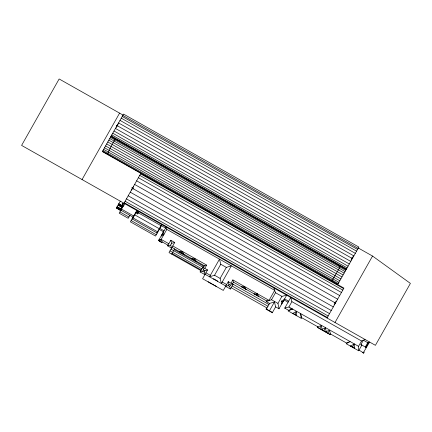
<?xml version="1.0" encoding="UTF-8"?>
<svg xmlns="http://www.w3.org/2000/svg" width="432" height="432" viewBox="0 0 432 432"><rect width="100%" height="100%" fill="white"/><g stroke="black" fill="none" stroke-linecap="round" stroke-linejoin="round"><path stroke-width="0.65" d="M362.891 352.28L363.182 352.971L363.706 353.036L364.117 352.712L364.014 351.972M122.796 205.394L122.364 205.033L122.321 204.023L123.8 203.564L122.612 203.504L122.175 203.936L122.224 205.124L122.699 205.508L122.456 204.098M82.053 179.561L119.594 113.125M116.505 125.404L117.898 125.917L116.456 125.377M116.17 127.429L118.179 123.871M120.312 201.177L116.386 208.121L120.82 210.627L121.327 209.72L120.62 209.32L120.107 210.227M122.521 205.837L140.87 173.356M120.188 210.271L120.701 209.369M131.517 190.139L133.531 186.581M120.323 210.346L122.785 205.988M120.463 210.427L120.976 209.52M123.201 206.221L119.237 213.241L128.207 218.306L129.892 215.33M124.864 203.753L123.401 206.334L118.849 203.764M132.408 219.056L135.896 212.879M137.165 211.793L137.705 212.096L138.996 211.739L137.759 213.932L135.567 212.69L136.858 212.333L137.165 211.793L136.804 210.497L130.394 221.848L155.536 236.056L161.946 224.71M137.759 213.932L137.398 212.636L137.705 212.096M156.886 232.891L161.617 224.521M158.49 240.689L166.174 227.097L166.811 229.381L274.693 290.347L269.033 300.353L266.593 300.904L233.431 282.166L232.87 279.92L269.033 300.353M161.212 235.877L163.426 231.957M168.01 245.198L162.097 241.855L161.309 239.479L158.863 240.03L161.152 239.393L166.811 229.381M160.11 241.601L161.309 239.479M161.725 242.514L162.097 241.855M170.802 240.251L171.693 243.286L170.694 245.047L171.58 248.081L167.638 245.851L170.802 240.251L174.744 242.482L169.025 252.607L200.88 270.605M171.682 254.108L174.609 248.924M179.248 251.548L184.054 254.264M179.712 251.807L182.509 251.462L183.611 254.011M181.796 252.725L182.509 251.462M191.473 258.455L196.279 261.171M191.938 258.714L194.735 258.368L195.831 260.917M194.022 259.632L194.735 258.368M200.129 271.939L202.732 271.215L204.185 272.036L204.908 274.639L200.129 271.939L203.44 266.085L174.236 249.583M203.407 267.613L204.444 265.783L206.658 265.108L172.778 245.965M202.732 271.215L203.499 269.854L202.775 267.257L207.554 269.957L202.597 278.726L223.295 290.423L228.253 281.653L233.032 284.353L230.386 289.035L225.607 286.335L228.204 285.611L229.662 286.432L230.386 289.035M204.8 268.396L206.658 265.108M204.185 272.036L204.957 270.675L207.554 269.957M209.374 282.555L208.138 281.734M209.498 282.625L210.022 282.922M210.114 282.971L210.508 283.192M214.542 275.26L220.763 264.254L219.483 259.146L209.509 276.799L214.542 275.26L220.104 278.402L221.384 283.505L231.358 265.858L226.319 267.397L220.104 278.402M210.589 283.241L211.518 283.765M213.467 279.034L213.619 278.77L217.577 281.005L217.426 281.27M212.161 284.126L211.685 283.738M214.553 285.482L212.998 284.477M214.645 285.53L215.039 285.752M216.065 286.335L216.589 286.632M228.204 285.611L228.976 284.251L228.253 281.653M231.012 283.208L232.87 279.92M229.662 286.432L230.434 285.071L233.032 284.353M232.4 283.991L233.431 282.166M241.353 286.643L246.305 289.44M241.834 286.913L244.685 286.594L245.846 289.181M243.972 287.858L244.685 286.594M253.973 293.771L258.925 296.573M254.453 294.046L257.31 293.728L258.466 296.309M256.597 294.991L257.31 293.728M272.306 312.719L275.611 306.877L274.471 301.93L269.541 303.442L266.215 301.568L266.593 300.904M266.215 301.568L271.517 299.743L275.481 292.723L273.899 287.971M266.236 309.29L269.541 303.442M269.476 310.77L274.471 301.93M279.002 308.794L277.96 303.383L281.929 296.363L286.686 295.196L279.002 308.794L275.611 306.877M281.723 303.977L283.937 300.056M301.207 318.303L300.629 313.589L301.585 317.639L301.207 318.303L288.155 310.927L292.491 308.993L288.533 310.262L284.742 308.119L290.747 297.491L291.902 301.649L361.546 341.005L365.04 339.471M291.902 301.649L288.9 306.963L284.742 308.119M288.155 310.927L288.533 310.262M292.642 313.465L296.514 311.38L296.698 315.754M294.797 314.415L296.514 311.38M352.766 258.633L351.324 258.093L352.712 258.606M351.032 260.15L353.047 256.592M337.673 284.564L358.868 247.061L123.557 114.091L102.362 151.594L343.921 288.095L327.024 317.99M321.764 329.654L322.029 329.189L321.295 325.615L317.698 326.743L317.326 327.407L330.08 334.616L330.458 333.952L329.567 330.286L326.198 331.549L325.939 332.014M319.68 328.477L321.295 325.615M334.136 304.636L336.145 301.077M323.822 330.815L325.436 327.953L326.198 331.549M327.947 333.148L329.567 330.286M335 322.493L372.541 256.057L358.322 248.027M346.21 343.732L346.583 343.067L350.077 341.534L346.21 343.732L358.657 350.768L361.881 345.06M350.406 346.102L354.278 344.018L354.461 348.392M352.561 347.058L354.278 344.018M358.657 350.768L358.544 346.318L361.546 341.005M361.535 345.676L360.925 344.52L363.361 340.205L367.751 342.684L369.614 342.058L363.182 352.971M367.751 342.684L365.31 346.999L365.699 347.614L368.658 342.376M122.186 203.942L122.623 203.515M331.717 281.2L339.32 268.288L340.07 266.107L339.844 265.631M115.36 138.78L111.083 146.443L107.293 154.381M161.411 235.991L163.825 234.684L163.625 232.07M281.524 303.863L281.399 301.12L283.738 299.943M322.029 329.189L325.436 327.953M171.693 243.286L174.744 242.482M167.638 245.851L170.694 245.047M123.012 115.058L59.141 78.964L21.6 145.4L375.403 345.33L410.4 283.397L372.541 256.057M122.807 115.42L358.117 248.389M122.207 116.478L357.518 249.448M121.252 118.168L356.562 251.138M120.004 120.371L355.32 253.341M118.557 122.936L353.867 255.906M117.061 125.582L352.372 258.552M115.447 128.439L350.762 261.409M113.999 130.999L349.31 263.968M112.757 133.202L348.068 266.171M111.802 134.892L347.112 267.862M111.202 135.95L346.513 268.925M110.997 136.318L346.307 269.287M110.851 136.577L346.162 269.546M110.419 137.338L345.73 270.308M109.733 138.553L345.044 271.523M108.837 140.135L344.147 273.105M107.795 141.977L343.111 274.946M106.677 143.953L341.993 276.923M105.565 145.935L340.875 278.905M104.522 147.776L339.833 280.746M103.626 149.359L338.936 282.328M102.94 150.574L338.251 283.543M102.508 151.335L337.819 284.305M140.584 173.864L343.634 288.603M139.741 175.36L342.787 290.099M138.397 177.736L341.447 292.475M136.647 180.83L339.698 295.569M134.611 184.437L337.657 299.176M132.424 188.303L335.475 303.043M130.237 192.175L333.288 306.909M128.201 195.777L331.252 310.516M126.452 198.871L329.503 313.61M125.113 201.247L328.158 315.986M124.265 202.743L327.316 317.482M161.384 225.704L165.613 228.091M138.359 212.868L161.309 225.839M136.858 212.333L137.398 212.636M118.741 203.963L122.672 206.188M275.481 292.723L281.929 296.363M118.627 204.163L122.558 206.388M118.514 204.363L122.445 206.582M118.4 204.563L122.332 206.782M118.287 204.763L122.218 206.982M159.845 228.425L164.068 230.818M284.58 298.912L288.646 301.212M118.174 204.962L122.11 207.182M118.06 205.162L121.997 207.382M134.438 214.688L159.581 228.895M159.284 229.424L163.507 231.811M284.018 299.911L288.085 302.206M220.763 264.254L226.319 267.397M121.559 209.131L133.699 215.995M117.175 206.728L121.111 208.948M360.925 344.52L366.455 347.647M117.067 206.928L120.998 209.147M116.953 207.128L120.884 209.347M116.84 207.328L120.771 209.547M116.726 207.522L120.658 209.747M116.613 207.722L120.544 209.947M120.922 210.26L133.061 217.123M116.5 207.922L120.436 210.146M162.356 233.852L163.825 234.684M281.399 301.12L282.868 301.952M132.716 217.739L157.858 231.952M358.544 346.318L288.9 306.963L291.946 309.523M119.966 211.945L128.936 217.015M132.073 218.873L157.216 233.08M271.517 299.743L277.96 303.383M131.123 220.558L156.265 234.765M301.585 317.639L317.698 326.743M330.458 333.952L346.583 343.067M359.035 350.098L363.706 353.036M292.756 313.265L296.811 315.554M317.439 327.208L330.194 334.417M350.519 345.902L354.575 348.192M161.152 239.393L168.836 243.734M171.952 247.423L204.444 265.783M170.975 249.151L203.467 267.511M232.459 283.894L268.936 304.506M170.003 250.879L201.857 268.882M203.499 269.854L204.957 270.675M228.976 284.251L230.434 285.071M232.114 285.979L267.964 306.234M172.006 253.535L201.204 270.032M205.924 272.84L210.335 275.335M222.21 282.047L226.622 284.537M231.136 287.701L266.987 307.962M205.097 274.304L225.796 286M215.411 285.844L215.995 286.173M122.645 204.838L123.007 205.141M122.596 204.871L122.969 205.184M131.927 187.877L133.132 188.833L131.927 187.877M158.404 240.381L161.924 242.627L158.404 240.381M266.193 308.918L266.042 309.182L272.5 312.833L272.651 312.563L266.193 308.918M334.541 302.373L335.745 303.329L334.541 302.373"/></g></svg>
